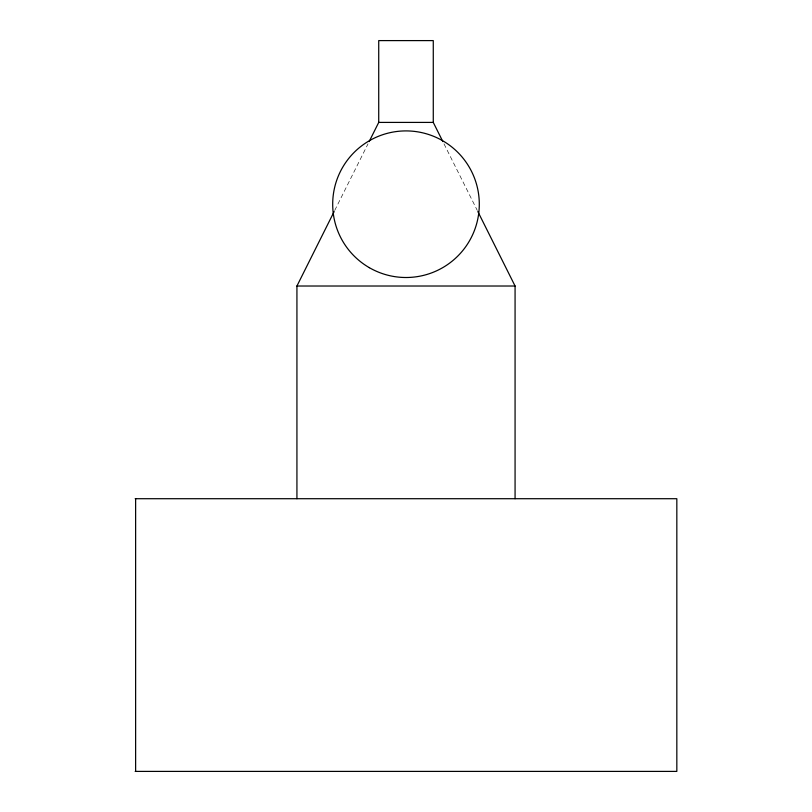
<?xml version="1.0" encoding="UTF-8"?>
<svg xmlns="http://www.w3.org/2000/svg" width="812" height="812" viewBox="0 0 812 812"><rect width="100%" height="100%" fill="white"/><g stroke="black" fill="none" stroke-linecap="round" stroke-linejoin="round"><path stroke-width="0.61" stroke-dasharray="4.06 3.04" d="M334.727 210.42L368.009 143.846M443.991 143.846L477.273 210.42"/><path stroke-width="1.22" d="M296.928 498.71L296.928 286.017L334.158 211.546M369.145 141.592L378.727 122.409L378.727 40.6L433.273 40.6L433.273 122.409L442.855 141.592M378.727 122.409L433.273 122.409M296.928 286.017L515.072 286.017L515.072 498.71M135.168 498.71L676.832 498.71L676.832 771.4L135.168 771.4M477.842 211.546L515.072 286.017M135.624 498.71L135.624 771.4M369.348 267.686A73.293 73.293 0 0 0 479.293 204.208A73.293 73.293 0 0 0 369.348 140.73A73.293 73.293 0 0 0 369.348 267.686"/></g></svg>
